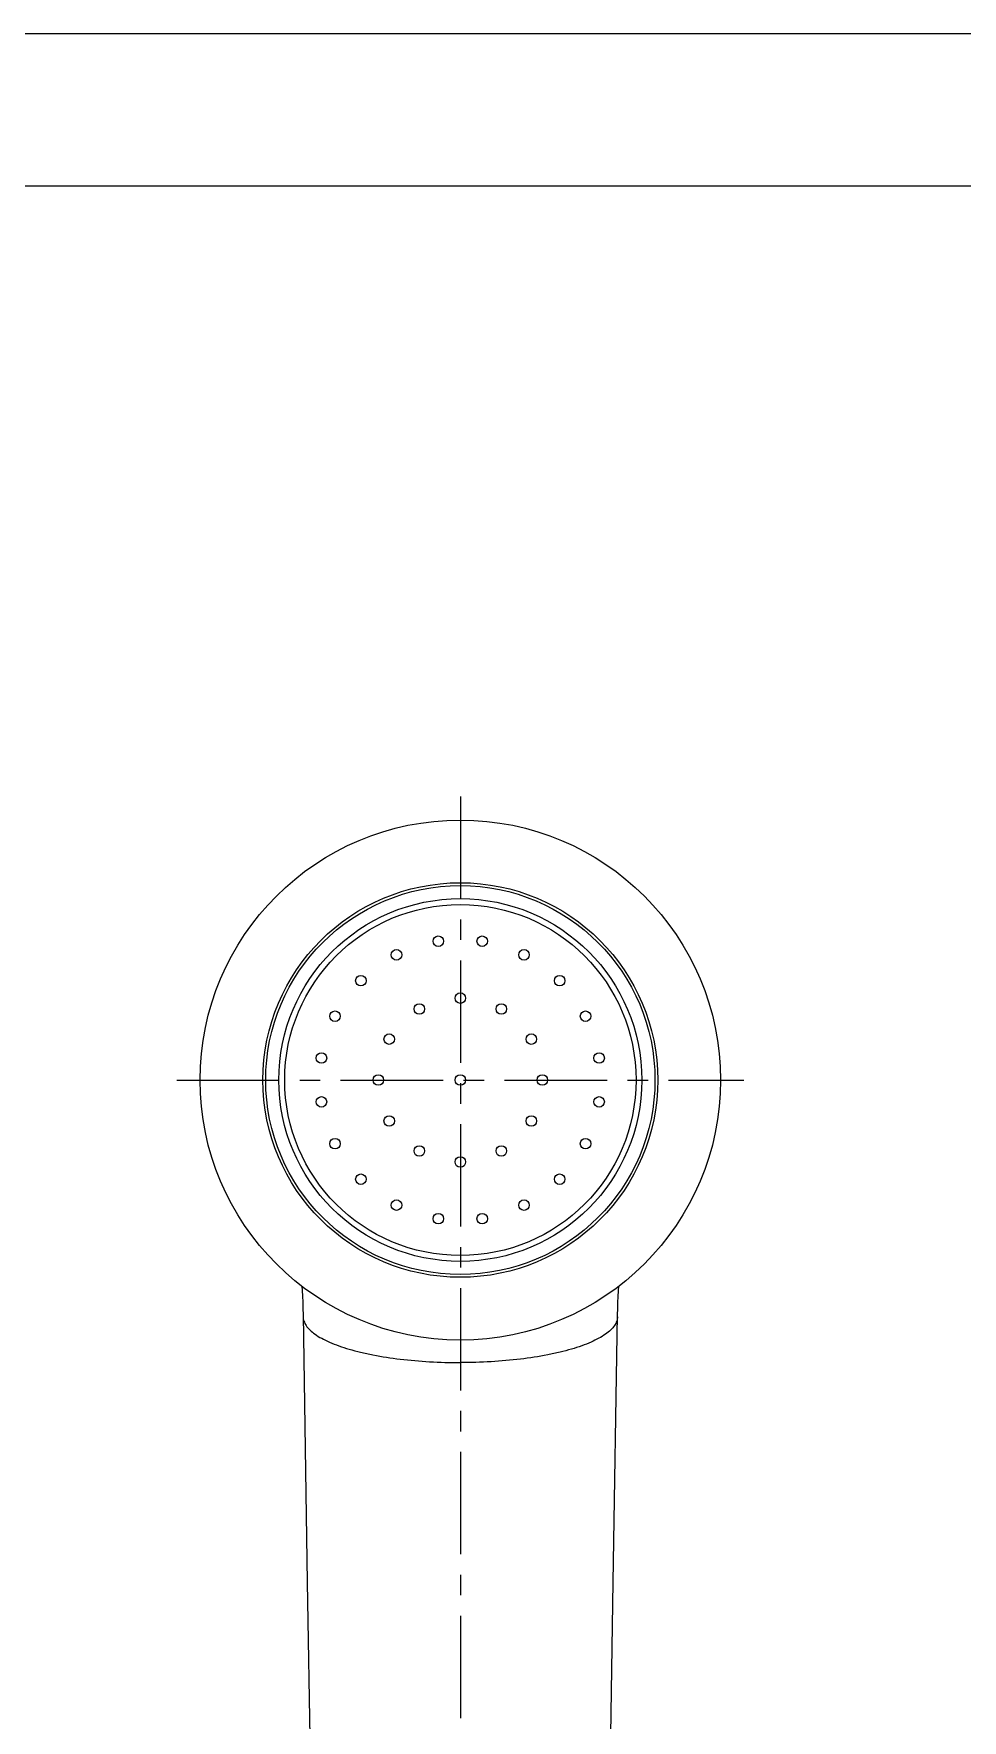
# Model space of a CAD drawing. Extents: x 3703 to 4123, y 991 to 1288.
# Drawn here: x 3931.7 to 4011, y 1144 to 1288.1 of the extents above; entities that cross this region are included whole.
import ezdxf

# ---------------------------------------------------------------- set-up
doc = ezdxf.new("R2010")
doc.units = 0
doc.header["$LTSCALE"] = 7
doc.header["$MEASUREMENT"] = 0
doc.linetypes.add('CENTER', pattern=[2, 1.25, -0.25, 0.25, -0.25])
doc.layers.get('0').update_dxf_attribs({"color": 2, "linetype": 'CONTINUOUS'})
doc.layers.add('CL', color=1, linetype='CENTER')
doc.layers.add('TXT', color=4, linetype='CONTINUOUS')

# ---------------------------------------------------------------- blocks, each defined once
blk = doc.blocks.new('BORDER')
blk.add_line((1, 1), (0, 1))

msp = doc.modelspace()

# ---------------------------------------------------------------- linework, layer by layer
at = {"color": 7, "linetype": 'Continuous'}
for p, q in [((3954.69, 1178.63), (3955.05, 1155.77)), ((3955.05, 1155.77), (3955.88, 1102.96)), ((3980.24, 1096.24), (3981.18, 1155.77))]:
    msp.add_line(p, q, dxfattribs=at)
for points in [[(3954.58, 1181.08), (3954.61, 1180.71), (3954.63, 1180.21), (3954.66, 1179.7), (3954.68, 1179.17), (3954.69, 1178.63)], [(3981.18, 1155.77), (3981.54, 1178.63), (3981.56, 1179.17), (3981.57, 1179.69), (3981.6, 1180.19), (3981.62, 1180.68), (3981.65, 1181.08)]]:
    msp.add_lwpolyline(points, dxfattribs=at)
for centre, radius in [((3968.12, 1198.69), 22.22), ((3968.12, 1198.69), 16.86), ((3968.12, 1198.69), 16.62), ((3968.12, 1198.69), 15.5), ((3968.12, 1198.69), 15), ((3966.24, 1210.55), 0.45), ((3969.99, 1210.55), 0.45), ((3962.67, 1209.39), 0.45), ((3973.56, 1209.39), 0.45), ((3959.63, 1207.18), 0.45), ((3976.6, 1207.18), 0.45), ((3964.62, 1204.76), 0.45), ((3968.12, 1205.69), 0.45), ((3971.62, 1204.76), 0.45), ((3957.42, 1204.14), 0.45), ((3978.81, 1204.14), 0.45), ((3962.05, 1202.19), 0.45), ((3974.18, 1202.19), 0.45), ((3956.26, 1200.57), 0.45), ((3979.97, 1200.57), 0.45), ((3961.12, 1198.69), 0.45), ((3968.12, 1198.69), 0.45), ((3975.12, 1198.69), 0.45), ((3956.26, 1196.82), 0.45), ((3979.97, 1196.82), 0.45), ((3962.05, 1195.19), 0.45), ((3974.18, 1195.19), 0.45), ((3957.42, 1193.25), 0.45), ((3978.81, 1193.25), 0.45), ((3964.62, 1192.63), 0.45), ((3968.12, 1191.69), 0.45), ((3971.62, 1192.63), 0.45), ((3959.63, 1190.21), 0.45), ((3976.6, 1190.21), 0.45), ((3962.67, 1188), 0.45), ((3973.56, 1188), 0.45), ((3966.24, 1186.84), 0.45), ((3969.99, 1186.84), 0.45)]:
    msp.add_circle(centre, radius, dxfattribs=at)
for points, start_tangent, end_tangent in [([(3954.69, 1178.45), (3954.76, 1178.09), (3954.95, 1177.71), (3955.27, 1177.33), (3955.71, 1176.97), (3956.28, 1176.62), (3956.95, 1176.29), (3957.74, 1175.98), (3958.62, 1175.69), (3959.6, 1175.43), (3960.66, 1175.2), (3962.98, 1174.84), (3965.5, 1174.62), (3968.12, 1174.54)], (0.016453, -0.999865), (1, 0)), ([(3981.54, 1178.45), (3981.47, 1178.09), (3981.28, 1177.71), (3980.96, 1177.33), (3980.52, 1176.97), (3979.95, 1176.62), (3979.28, 1176.29), (3978.49, 1175.98), (3977.61, 1175.69), (3976.63, 1175.43), (3975.58, 1175.2), (3973.25, 1174.84), (3970.74, 1174.62), (3968.12, 1174.54)], (-0.016453, -0.999865), (-1, 0))]:
    msp.add_spline(points, degree=3, dxfattribs=dict(at, start_tangent=start_tangent, end_tangent=end_tangent))
at = {"layer": 'CL', "lineweight": 0}
for p, q in [((3968.12, 1222.91), (3968.12, 1074.49)), ((3943.9, 1198.69), (3992.33, 1198.69))]:
    msp.add_line(p, q, dxfattribs=at)
at = {"layer": 'TXT'}
msp.add_line((3733.55, 1275.1), (4111.55, 1275.1), dxfattribs=at)

# ---------------------------------------------------------------- block references
at = {"xscale": 420, "yscale": 297, "zscale": 420}
msp.add_blockref('BORDER', (3702.55, 991.1), dxfattribs=at)

doc.saveas('drawing.dxf')
